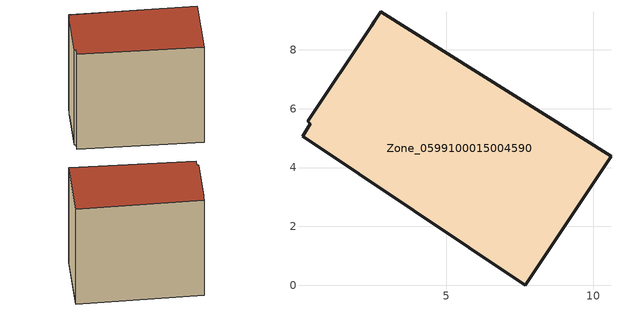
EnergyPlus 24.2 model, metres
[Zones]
Zone_0599100015004590
 floor ground (C_G): 10.61,4.39 7.69,0 0.11,5.06 0.38,5.5 0.29,5.57 2.45,8.81 2.57,8.99 2.78,9.3 z0.88
 wall outside (C_F): 2.78,9.3 2.57,8.99 2.45,8.81 0.29,5.57 0.38,5.5 0.11,5.06 7.69,0 10.61,4.39 2.78,9.3 z0.88:9.05
 roof outside (C_R): 7.69,0 10.61,4.39 2.78,9.3 2.57,8.99 2.45,8.81 0.29,5.57 0.38,5.5 0.11,5.06 z9.05
[BUILDING]
Pand.0599100015004590: North Axis=0; Terrain=City; Loads Convergence Tolerance Value=0.04; Temperature Convergence Tolerance Value=0.4; Solar Distribution=FullExterior; Maximum Number of Warmup Days=25; Minimum Number of Warmup Days=1
[Site:Location]
Rotterdam.The.Hague.AP_ZH_NLD Design_Conditions: Latitude=51.96; Longitude=4.45; Time Zone=1; Elevation=-4.5
[SITE:GROUNDTEMPERATURE:BUILDINGSURFACE]
18, 18, 18, 18, 18, 18, 18, 18, 18, 18, 18, 18
[MATERIAL] Thermal Absorptance=0.9; Solar Absorptance=0.7; Visible Absorptance=0.7
Name | Roughness | Thickness | Conductivity | Density | Specific Heat
G.TI.1975-1991 | MediumSmooth | 0.15 | 0.288461 | 540 | 1210
F.TI.1975-1991 | Rough | 0.3 | 0.230769 | 1920 | 840
R.TI.1975-1991 | MediumRough | 0.2 | 0.153846 | 1500 | 1000
[CONSTRUCTION]
C_G: G.TI.1975-1991
C_F: F.TI.1975-1991
C_R: R.TI.1975-1991
[ZONE]
Zone_0599100015004590: Type=1; Multiplier=1; Ceiling Height=Autocalculate; Volume=Autocalculate; Floor Area=autocalculate; Part of Total Floor Area=Yes
[ZONEINFILTRATION:DESIGNFLOWRATE]
Infil_Zone_0599100015004590: Zone or ZoneList or Space or SpaceList=Zone_0599100015004590; Schedule=AlwaysOn; Design Flow Rate Calculation Method=Flow/Area; Flow Rate per Floor Area=0.003; Constant Term Coefficient=1; Temperature Term Coefficient=0; Velocity Term Coefficient=0; Velocity Squared Term Coefficient=0
[HVACTEMPLATE:ZONE:IDEALLOADSAIRSYSTEM]
Zone_0599100015004590: Maximum Heating Supply Air Temperature=50; Minimum Cooling Supply Air Temperature=13; Maximum Heating Supply Air Humidity Ratio=0.0156; Minimum Cooling Supply Air Humidity Ratio=0.0077; Heating Limit=NoLimit; Cooling Limit=NoLimit; Dehumidification Control Type=ConstantSensibleHeatRatio; Cooling Sensible Heat Ratio=0.7; Dehumidification Setpoint=60; Humidification Control Type=None; Humidification Setpoint=30; Outdoor Air Method=None; Outdoor Air Flow Rate per Person=0.00944; Outdoor Air Flow Rate per Zone Floor Area=0; Outdoor Air Flow Rate per Zone=0; Demand Controlled Ventilation Type=None; Outdoor Air Economizer Type=NoEconomizer; Heat Recovery Type=None; Sensible Heat Recovery Effectiveness=0.7; Latent Heat Recovery Effectiveness=0.65
[ZONECONTROL:THERMOSTAT]
ThermostatControl_Zone_0599100015004590: Zone or ZoneList=Zone_0599100015004590; Control Type Schedule=DualSetpointControlType; Control 1=Thermostat_Zone_0599100015004590; Temperature Difference Between Cutout And Setpoint=0
[THERMOSTATSETPOINT:DUALSETPOINT]
Thermostat_Zone_0599100015004590: Heating Setpoint Temperature Schedule=HeatingSetpoint_Zone_0599100015004590; Cooling Setpoint Temperature Schedule=CoolingSetpoint_Zone_0599100015004590
[SCHEDULE:COMPACT]
HeatingSetpoint_Zone_0599100015004590: Through: 12/31, For: AllDays, Until: 24:00, 21
CoolingSetpoint_Zone_0599100015004590: Through: 12/31, For: AllDays, Until: 24:00, 24
DualSetpointControlType: Through: 12/31, For: AllDays, Until: 24:00, 4
AlwaysOn: Through: 12/31, For: AllDays, Until: 24:00, 1
